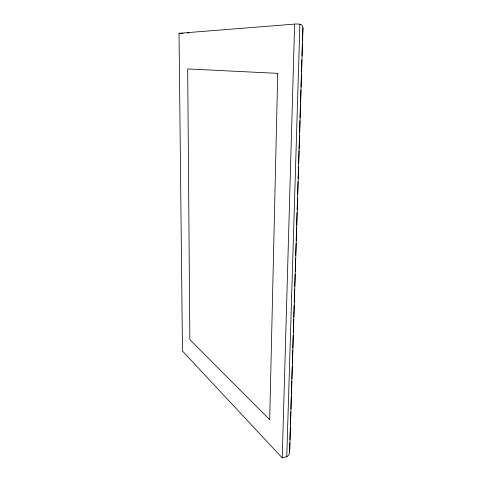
<?xml version="1.0" encoding="UTF-8"?>
<svg xmlns="http://www.w3.org/2000/svg" width="482" height="482" viewBox="0 0 482 482"><rect width="100%" height="100%" fill="white"/><g stroke="black" fill="none" stroke-linecap="round" stroke-linejoin="round"><path stroke-width="0.72" d="M289.64 451.923L302.973 27.679C303.208 23.317 297.322 23.961 294.623 24.1L179.027 33.3L182.479 351.047L282.235 457.9L287.248 456.502L289.061 454.538L289.64 451.923L289.833 442.88M282.235 457.9L294.623 24.1M286.772 456.671L299.9 24.263M289.929 439.873L290.327 427.076M290.399 424.817L290.803 412.026M290.899 409.013L291.297 396.222M291.369 393.963L291.773 381.166M291.839 378.912L292.243 366.115M292.339 363.103L292.743 350.312M292.809 348.052L293.213 335.255M293.309 332.249L293.707 319.452M293.779 317.192L294.159 305.154M294.255 302.142L294.653 289.351M294.749 286.338L295.129 274.294M295.219 271.288L295.623 258.491M295.719 255.478L296.099 243.44M296.189 240.428L296.593 227.631M296.665 225.377L297.063 212.58M297.159 209.574L297.539 197.53M297.635 194.517L298.033 181.726M298.129 178.714L298.509 166.67M298.599 163.663L299.003 150.866M299.075 148.607L299.473 135.816M299.569 132.803L299.949 120.759M300.045 117.753L300.443 104.956M300.515 102.696L300.919 89.905M301.009 86.893L301.413 74.101M301.485 71.842L301.865 59.798M301.979 56.039L302.359 43.995M302.455 40.982L302.835 28.944M302.937 28.293L302.973 27.679M187.534 33.041L189.028 32.921M179.027 33.3L183.04 33.391M277.722 73.372L269.691 419.714L189.854 339.635L187.685 68.926L277.722 73.372"/></g></svg>
